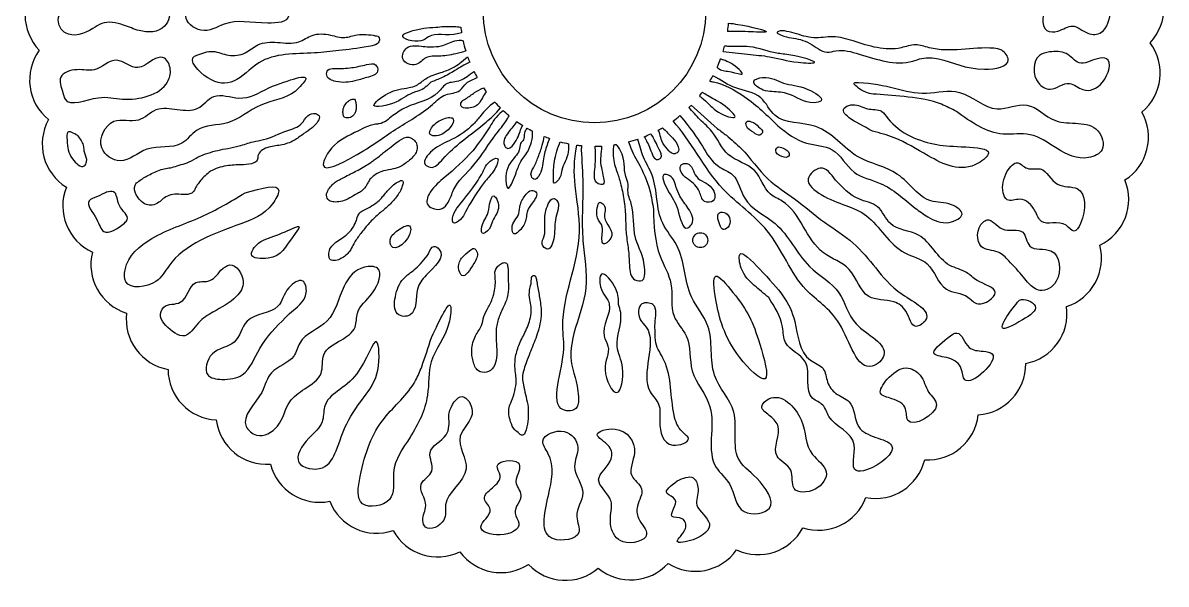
# Model space of a CAD drawing. Header units: millimetres. Extents: x 1148 to 2228, y 1678 to 2178.
# Drawn here: x 1149.2 to 1637.5, y 1688.7 to 1928.4 of the extents above; entities that cross this region are included whole.
import ezdxf

# ---------------------------------------------------------------- set-up
doc = ezdxf.new("R2010")
doc.units = ezdxf.units.MM
doc.layers.get('0').update_dxf_attribs({"color": 1})

# ---------------------------------------------------------------- blocks, each defined once
blk = doc.blocks.new('*U6')
blk.add_arc((-0.88, -18.22), 21.64, 43.1768, 130.401)
blk = doc.blocks.new('*U7')
at = {"color": 0, "linetype": 'ByBlock', "lineweight": -2}
for p, rotation in [((7497.46, 5819.86), 273.6), ((7017.89, 5816.32), 93.59999999999997), ((7020, 5786.28), 100.8), ((7495.79, 5789.8), 266.4), ((7025.86, 5756.74), 108), ((7490.37, 5760.18), 259.1999999999999), ((7035.38, 5728.17), 115.2), ((7481.28, 5731.47), 252), ((7468.66, 5704.13), 244.7999999999999), ((7048.4, 5701.02), 122.3999999999999), ((7064.73, 5675.71), 129.5999999999999), ((7452.71, 5678.58), 237.5999999999999), ((7433.69, 5655.24), 230.4), ((7084.09, 5652.65), 136.8), ((7411.89, 5634.46), 223.2), ((7106.2, 5632.2), 143.9999999999999), ((7130.69, 5614.68), 151.1999999999999), ((7387.66, 5616.58), 216), ((7361.38, 5601.88), 208.7999999999999), ((7157.18, 5600.37), 158.4), ((7185.26, 5589.49), 165.6), ((7333.46, 5590.59), 201.6), ((7214.49, 5582.22), 172.8), ((7304.35, 5582.88), 194.3999999999999), ((7244.39, 5578.67), 180), ((7274.5, 5578.89), 187.1999999999999)]:
    blk.add_blockref('*U6', p, dxfattribs=dict(at, rotation=rotation))

msp = doc.modelspace()

# ---------------------------------------------------------------- linework, layer by layer
for centre, radius in [((1393.35, 1933.2), 47.5), ((1438.53, 1835.59), 3.19)]:
    msp.add_circle(centre, radius)
for start, end in [(186.5908, 189.1164), (351.5433, 355.0934), (192.5367, 196.8851), (342.7375, 345.1405), (199.5829, 202.0039), (335.5736, 339.4691), (206.4694, 209.3665), (328.8537, 331.5788), (214.4345, 216.5558), (222.2305, 225.694), (321.1786, 323.2399), (227.3427, 230.6693), (314.624, 315.9804), (234.885, 237.7702), (305.675, 309.3938), (239.8649, 242.6356), (248.0438, 250.4062), (291.6862, 294.762), (298.2586, 300.4029), (255.2621, 258.886), (262.5139, 264.5128), (270.2382, 272.9227), (278.3564, 279.2279), (284.6246, 288.7131)]:
    msp.add_arc((1393.35, 1933.2), 57.5, start, end)
for points, knots in [([(1194.75, 1935.6), (1191.76, 1935.64), (1185.75, 1935.71), (1176.77, 1939.49), (1166.48, 1937.08), (1163.25, 1928.53), (1168.75, 1921.34), (1177.24, 1924.39), (1184.07, 1929.45), (1191.86, 1927.95), (1199.72, 1924.19), (1210.03, 1924.03), (1213.35, 1934.89), (1203.81, 1937.32), (1198.41, 1936.29), (1194.75, 1935.6)], [0, 0, 0, 0, 8.877701, 17.864678, 28.972261, 36.199681, 40.975451, 52.810849, 57.223231, 66.610578, 73.682985, 84.656507, 92.045392, 97.597032, 109.152241, 109.152241, 109.152241, 109.152241]), ([(1594.65, 1939.44), (1596.2, 1938.79), (1599.98, 1937.21), (1604.95, 1939.89), (1615.18, 1944.1), (1614.6, 1923.25), (1603.26, 1923.22), (1597.75, 1928.83), (1592.18, 1924.4), (1583.3, 1924.36), (1584.97, 1936.02), (1590.81, 1939.25), (1593.57, 1939.39), (1594.65, 1939.44)], [0, 0, 0, 0, 4.815709, 11.714949, 16.418955, 33.437229, 39.239504, 46.498987, 53.068582, 57.807559, 69.163065, 74.137982, 77.363213, 77.363213, 77.363213, 77.363213]), ([(1253.1, 1935.06), (1250.04, 1935.86), (1243.8, 1937.49), (1234.76, 1936.05), (1226.4, 1938.31), (1214.89, 1931.86), (1226.11, 1922.63), (1237.88, 1930.64), (1249.02, 1927.72), (1264.19, 1928.57), (1261.88, 1937.96), (1256.54, 1934.84), (1253.76, 1935.02), (1253.1, 1935.06)], [0, 0, 0, 0, 9.443295, 19.224503, 26.373614, 36.416021, 45.208065, 55.431789, 74.135097, 83.660754, 88.041856, 94.565029, 96.571265, 96.571265, 96.571265, 96.571265]), ([(1299.73, 1922.9), (1297.13, 1923.32), (1292.71, 1924.02), (1286.43, 1921.43), (1280.11, 1923.56), (1272.99, 1924.05), (1266.46, 1918.93), (1258.22, 1920.32), (1249.81, 1920.08), (1244.25, 1914.8), (1237.02, 1913.87), (1230.35, 1917.15), (1225.46, 1915.34), (1219.28, 1912.94), (1228.74, 1902.41), (1240.39, 1901.88), (1251.97, 1915.86), (1269.16, 1914.83), (1285.19, 1916.69), (1293.3, 1917.52), (1302.12, 1919.27), (1301.19, 1922.86), (1300.13, 1922.89), (1299.73, 1922.9)], [0, 0, 0, 0, 7.779185, 13.176053, 19.375206, 27.215528, 33.447874, 42.659339, 51.077692, 57.514098, 64.644452, 71.456597, 78.610029, 79.603725, 90.459771, 101.538386, 114.840757, 139.004073, 149.451012, 162.274214, 167.618893, 169.493684, 170.593865, 170.593865, 170.593865, 170.593865]), ([(1336.57, 1924.09), (1336.17, 1923.97), (1330.13, 1922.37), (1324.65, 1924.87), (1318.58, 1919.16), (1308.21, 1922.45), (1315.98, 1925.24), (1320.19, 1926.15), (1323.86, 1926.4), (1325.62, 1926.52)], [17.318137, 17.318137, 17.318137, 17.318137, 18.288331, 31.312647, 34.903784, 43.020982, 46.98624, 52.602684, 57.757296, 57.757296, 57.757296, 57.757296]), ([(1325.62, 1926.52), (1327.78, 1926.75), (1330.53, 1927.04), (1335.3, 1926.71), (1336.23, 1926.6)], [0, 0, 0, 0, 7.739962, 9.843782, 9.843782, 9.843782, 9.843782]), ([(1450.64, 1928.28), (1451.81, 1928.15), (1457.42, 1927.38), (1472.5, 1923.84), (1456.91, 1924.82), (1453.34, 1924.65), (1450.22, 1924.75)], [3.359348, 3.359348, 3.359348, 3.359348, 7.046302, 19.435324, 27.053663, 36.525337, 36.525337, 36.525337, 36.525337]), ([(1503.79, 1920.68), (1510.65, 1918.45), (1519.59, 1915.54), (1530.33, 1919.78), (1543.29, 1914.81), (1555.81, 1918.59), (1567.89, 1917.1), (1572.73, 1909.95), (1553.99, 1906.95), (1545.05, 1912.78), (1534.04, 1913.83), (1523.33, 1909.43), (1510.55, 1913.98), (1498.54, 1917.33), (1491.07, 1914.91), (1485.69, 1920.4), (1478.1, 1922.04), (1474.36, 1922.42), (1470.83, 1924.23), (1472.64, 1925.09), (1475, 1924.94), (1480.04, 1923.7), (1486.77, 1921.17), (1495.43, 1923.21), (1500.95, 1921.54), (1503.79, 1920.68)], [0, 0, 0, 0, 20.714562, 27.009192, 32.903153, 60.615615, 64.045641, 69.00515, 79.894253, 100.057385, 107.087879, 111.224945, 134.283982, 144.342246, 148.136099, 156.382212, 164.626323, 169.500662, 171.24446, 171.904537, 174.397547, 178.667071, 187.248249, 195.506526, 204.272033, 204.272033, 204.272033, 204.272033]), ([(1338.33, 1916.5), (1337.29, 1915.83), (1332.3, 1914.77), (1327.78, 1913.88), (1321.03, 1914.5), (1317.5, 1909.1), (1309.73, 1912.06), (1313.24, 1919.52), (1319, 1918.3), (1322.35, 1918.18), (1323.41, 1918.14)], [19.734323, 19.734323, 19.734323, 19.734323, 23.533847, 30.792487, 36.406938, 41.53913, 47.712406, 52.609394, 59.61702, 62.851033, 62.851033, 62.851033, 62.851033]), ([(1323.41, 1918.14), (1324.94, 1918.17), (1328.56, 1918.23), (1332.58, 1920.69), (1336.14, 1921.17), (1337.22, 1920.72)], [0, 0, 0, 0, 4.495213, 10.662763, 14.14376, 14.14376, 14.14376, 14.14376]), ([(1201.14, 1910.22), (1200.18, 1909.8), (1196.2, 1908.05), (1188.93, 1915.71), (1180.73, 1906.8), (1172.64, 1909.25), (1163.5, 1906.33), (1166.05, 1899.91), (1167.83, 1891.67), (1181.15, 1898.14), (1194.24, 1894.34), (1209.98, 1897.91), (1212.89, 1908.35), (1209.47, 1915.95), (1204.45, 1912.47), (1201.37, 1910.34)], [0, 0, 0, 0, 3.022925, 12.528627, 22.902094, 30.272913, 37.929598, 44.472382, 47.498889, 61.661933, 72.127405, 92.734694, 97.993373, 103.53573, 112.351537, 112.351537, 112.351537, 112.351537]), ([(1458.74, 1914.96), (1461.98, 1914.68), (1469.53, 1914.04), (1476.91, 1911.52), (1492.31, 1910.8), (1477.77, 1914.96), (1469.61, 1915.23), (1460.82, 1918.92), (1452.68, 1918.15), (1449.56, 1918.39), (1448.93, 1918.46)], [0, 0, 0, 0, 9.436927, 21.934888, 28.879981, 39.479946, 45.602701, 57.474584, 66.244309, 68.436496, 68.436496, 68.436496, 68.436496]), ([(1587.66, 1916), (1590.18, 1916.21), (1595.07, 1916.62), (1600.33, 1909.18), (1606.46, 1913.16), (1615.08, 1913.88), (1611.59, 1901.58), (1602.52, 1898.02), (1595.65, 1904.76), (1588.91, 1898.46), (1580.28, 1903.26), (1580.43, 1914.52), (1586.07, 1915.67), (1587.66, 1916)], [0, 0, 0, 0, 7.182309, 13.928274, 22.044165, 25.885407, 36.052272, 44.973726, 51.322475, 59.978652, 65.608679, 77.332391, 81.930608, 81.930608, 81.930608, 81.930608]), ([(1296.01, 1910.54), (1293.88, 1910.05), (1289.29, 1908.98), (1284.09, 1908.89), (1279.2, 1908.87), (1278.46, 1904.78), (1284.29, 1902.52), (1290.24, 1903.2), (1295.77, 1905.02), (1301.62, 1906.4), (1300.03, 1911.55), (1297.48, 1910.91), (1296.01, 1910.54)], [0, 0, 0, 0, 6.446688, 13.919852, 16.739991, 19.041262, 23.740664, 31.817902, 37.211489, 42.567879, 45.375939, 49.242414, 49.242414, 49.242414, 49.242414]), ([(1323.5, 1903.07), (1321.91, 1901.53), (1319.87, 1899.55), (1314.07, 1898.34), (1310.16, 1894.05), (1294.9, 1890.97), (1306.31, 1899.93), (1312.05, 1900.18), (1317.92, 1901.66), (1321.59, 1905.33), (1327.21, 1906.9), (1333.94, 1909.4), (1336.59, 1911.78), (1339.17, 1913.93)], [0, 0, 0, 0, 6.413386, 8.272445, 17.301494, 26.784297, 34.64192, 44.070668, 47.148806, 52.204196, 59.102937, 64.55261, 72.721468, 72.721468, 72.721468, 72.721468]), ([(1340.04, 1911.66), (1337.74, 1910.55), (1334.19, 1908.24), (1328.65, 1905.04), (1325.09, 1903.68), (1323.5, 1903.07)], [87.16644, 87.16644, 87.16644, 87.16644, 94.549118, 100.843774, 105.985017, 105.985017, 105.985017, 105.985017]), ([(1445.7, 1909.42), (1446, 1909.15), (1447.58, 1907.75), (1451.08, 1907.98), (1459.26, 1904.98), (1452.21, 1911.29), (1449, 1912.23), (1447.57, 1912.86), (1447.2, 1913.04)], [7.962122, 7.962122, 7.962122, 7.962122, 9.160713, 14.426292, 19.217428, 25.899817, 29.470669, 30.721133, 30.721133, 30.721133, 30.721133]), ([(1254.25, 1900.69), (1250.16, 1898.39), (1242.81, 1894.26), (1230.73, 1899.54), (1222.29, 1887.31), (1208.04, 1895.43), (1198.67, 1884.74), (1186.58, 1889.59), (1179.35, 1874.75), (1192.28, 1866.62), (1202.24, 1877.44), (1216.23, 1873.66), (1224.02, 1885.13), (1238.31, 1884), (1249.83, 1894.78), (1262.69, 1896.04), (1267.65, 1901.23), (1273.62, 1907.85), (1263, 1903.93), (1254.25, 1900.69)], [0, 0, 0, 0, 13.508418, 24.271637, 32.769197, 50.486466, 59.144803, 69.775558, 82.275834, 91.801173, 104.316653, 119.461103, 127.749482, 141.375862, 157.404105, 173.229353, 176.218789, 179.606776, 195.453644, 195.453644, 195.453644, 195.453644]), ([(1307.23, 1888.77), (1305.42, 1887.23), (1303.19, 1885.34), (1297.14, 1884.9), (1289.62, 1880.59), (1281.05, 1876.96), (1274.81, 1863.16), (1296.42, 1873.9), (1306.56, 1882.47), (1321.54, 1890.42), (1329.09, 1898.47), (1335.83, 1898.26), (1338.45, 1903.51), (1341.7, 1904.17), (1343.24, 1905)], [0, 0, 0, 0, 6.799468, 8.338927, 17.994956, 31.728036, 38.035811, 51.449679, 73.019066, 91.914327, 98.900303, 105.128226, 109.399697, 114.582463, 114.582463, 114.582463, 114.582463]), ([(1341.88, 1907.57), (1340.05, 1906.08), (1335.52, 1902.59), (1330.18, 1903.56), (1324.8, 1895.26), (1315.08, 1894.21), (1309.06, 1890.04), (1307.23, 1888.77)], [127.910504, 127.910504, 127.910504, 127.910504, 132.979276, 138.757411, 143.977555, 159.215561, 165.861798, 165.861798, 165.861798, 165.861798]), ([(1471.71, 1884.39), (1475.51, 1881.35), (1482.3, 1875.92), (1496.69, 1876.07), (1502.67, 1863.02), (1518.04, 1860.36), (1527.08, 1851.49), (1536.43, 1844.92), (1543.14, 1841.58), (1552.89, 1846.44), (1544.55, 1852.28), (1533.67, 1850.79), (1523.96, 1866.48), (1503.43, 1869.17), (1491.16, 1887.3), (1470.74, 1884.57), (1465.13, 1898.3), (1452.54, 1900.04), (1447.77, 1903.76), (1443.92, 1905.83)], [0, 0, 0, 0, 14.301446, 25.524555, 38.915038, 51.090041, 69.379057, 75.951859, 85.349102, 91.862237, 97.807489, 106.779275, 125.014147, 143.486596, 165.672059, 183.788582, 193.318789, 204.856963, 216.73325, 216.73325, 216.73325, 216.73325]), ([(1469.1, 1899.05), (1471.54, 1898.89), (1477.91, 1898.47), (1483.42, 1893.33), (1492.81, 1895.3), (1482.16, 1902.07), (1474.55, 1901.4), (1467.68, 1906.18), (1459.25, 1903.54), (1465.06, 1899.25), (1467.93, 1899.11), (1469.1, 1899.05)], [0, 0, 0, 0, 7.146375, 18.696512, 21.815133, 29.25187, 39.983401, 49.244325, 53.310418, 58.740206, 62.527441, 62.527441, 62.527441, 62.527441]), ([(1347.16, 1898.95), (1347.14, 1898.94), (1345.8, 1897.51), (1344.64, 1893.26), (1340.02, 1891.62), (1336.12, 1892.18), (1336.26, 1894.97), (1339.11, 1896.26), (1341.93, 1898.68), (1344.64, 1900.04), (1345.95, 1900.7)], [23.904378, 23.904378, 23.904378, 23.904378, 23.976442, 30.027838, 35.425193, 37.88488, 39.678673, 41.97217, 46.620254, 50.993928, 50.993928, 50.993928, 50.993928]), ([(1442.56, 1903.46), (1443.1, 1903.37), (1448.13, 1902.54), (1459.22, 1896.53), (1467.19, 1888.78), (1471.71, 1884.39)], [241.743095, 241.743095, 241.743095, 241.743095, 243.486071, 258.060441, 277.118834, 277.118834, 277.118834, 277.118834]), ([(1547.89, 1890.48), (1554.23, 1885.98), (1563.86, 1879.15), (1580.31, 1882.23), (1590.93, 1874.09), (1601.59, 1868.94), (1612.19, 1873.78), (1607.56, 1888.2), (1590.33, 1882.52), (1579.05, 1896.57), (1563.11, 1888.16), (1550.96, 1901.43), (1529.2, 1895.91), (1517.64, 1902.88), (1502.84, 1902.99), (1508.78, 1898.15), (1515.47, 1897.84), (1527.8, 1896.78), (1539.39, 1895.08), (1545.79, 1891.62), (1547.89, 1890.48)], [0, 0, 0, 0, 22.162467, 33.654505, 46.638869, 60.622416, 67.381921, 75.499754, 94.164753, 108.045116, 120.871692, 138.319828, 152.458154, 181.893459, 183.574586, 187.894691, 194.568964, 208.144566, 222.673038, 229.800477, 229.800477, 229.800477, 229.800477]), ([(1289.49, 1895.65), (1289.08, 1895.45), (1288.02, 1894.93), (1286.57, 1893.4), (1285.88, 1891.21), (1285.9, 1889.38), (1286.42, 1887.76), (1287.88, 1887.88), (1289.06, 1887.84), (1290.24, 1888.54), (1290.97, 1889.72), (1291.62, 1891.23), (1291.54, 1893.04), (1291.42, 1894.51), (1290.89, 1896.09), (1290, 1895.81), (1289.49, 1895.65)], [0, 0, 0, 0, 1.356477, 3.526876, 6.120992, 7.935511, 9.216453, 10.465543, 11.732188, 12.837257, 14.357139, 15.828786, 17.716695, 19.590212, 20.580179, 21.924225, 21.924225, 21.924225, 21.924225]), ([(1438.15, 1897.16), (1438.48, 1896.92), (1439.91, 1895.86), (1442.65, 1893.39), (1445.86, 1889.68), (1456.91, 1886.02), (1447.59, 1894.58), (1442.53, 1896.55), (1440.16, 1898.26), (1439.41, 1898.79)], [2.988555, 2.988555, 2.988555, 2.988555, 4.207852, 8.294608, 13.724267, 21.033989, 28.59449, 36.140229, 39.163504, 39.163504, 39.163504, 39.163504]), ([(1236.81, 1874.74), (1235.37, 1874.51), (1232.5, 1874.05), (1228.28, 1872.76), (1224.09, 1871.34), (1220.6, 1868.89), (1216.88, 1867.91), (1212.95, 1866.53), (1208.04, 1865.97), (1203.13, 1863.52), (1199.44, 1861.41), (1196.29, 1858.83), (1197.34, 1855.18), (1199.23, 1852.44), (1201.65, 1850.71), (1204.68, 1850.24), (1207.22, 1851.52), (1209.2, 1853.47), (1211.7, 1854.93), (1215.13, 1855.48), (1218.53, 1854.78), (1221.91, 1855.53), (1223.21, 1858.63), (1225.64, 1861.93), (1230.15, 1866.11), (1236.77, 1867.65), (1242.82, 1867.78), (1247.03, 1867.98), (1249.64, 1869.58), (1249.26, 1872.91), (1253.78, 1875.74), (1259.31, 1875.89), (1264.9, 1877.78), (1268.97, 1880.97), (1272.72, 1883.42), (1275.1, 1885.72), (1276.32, 1888.73), (1273.63, 1890.19), (1270.33, 1888.86), (1268.21, 1884.11), (1260.53, 1882.15), (1254.09, 1878.68), (1246.96, 1877.59), (1242.03, 1875.86), (1238.42, 1875.08), (1236.81, 1874.74)], [0, 0, 0, 0, 4.389783, 8.696512, 13.229314, 17.59753, 21.300849, 24.690275, 30.064957, 35.984783, 40.832997, 43.175721, 47.318395, 50.215853, 53.413894, 55.865093, 59.057546, 61.467129, 64.223497, 67.608214, 71.541024, 74.882903, 76.6178, 81.237396, 87.257618, 94.533205, 100.953328, 105.47004, 107.238348, 109.170484, 114.372, 120.285325, 126.306859, 131.470179, 135.812732, 139.558453, 141.855573, 143.72137, 147.09748, 151.364715, 158.366122, 169.058816, 173.617965, 179.776154, 184.700495, 184.700495, 184.700495, 184.700495]), ([(1344.74, 1888.8), (1343.75, 1887.54), (1340.42, 1883.3), (1332.76, 1878.29), (1325.19, 1875.68), (1319.13, 1868.64), (1324.67, 1865.59), (1329.96, 1872.07), (1336.93, 1878.17), (1346.58, 1885.42), (1351.08, 1889.49), (1353.18, 1892.05)], [0, 0, 0, 0, 4.830801, 16.203158, 25.696969, 32.313022, 34.726985, 41.129286, 52.565216, 65.442299, 74.609238, 74.609238, 74.609238, 74.609238]), ([(1354.39, 1890.91), (1354.2, 1890.78), (1351.16, 1888.4), (1349.87, 1886.13), (1348.66, 1883.99)], [107.482376, 107.482376, 107.482376, 107.482376, 108.004275, 116.324521, 116.324521, 116.324521, 116.324521]), ([(1449.68, 1880.37), (1451.85, 1878.56), (1458.5, 1873.02), (1465.92, 1861.54), (1479.64, 1853.12), (1491.02, 1843.09), (1504.06, 1835.24), (1514.16, 1823), (1521.91, 1812.86), (1539.69, 1804.39), (1529.01, 1796.5), (1527.26, 1805.87), (1520.3, 1810.66), (1507.76, 1809.23), (1504.1, 1824.91), (1484.71, 1830.42), (1481.03, 1849.67), (1466, 1855.58), (1463.28, 1867.48), (1449.23, 1870.22), (1444.9, 1881.58), (1439.02, 1886.2), (1435.12, 1890.61), (1433.74, 1892.28)], [0, 0, 0, 0, 8.459951, 25.885985, 40.022235, 56.139915, 71.314073, 85.655733, 101.597946, 116.474565, 121.328601, 128.972808, 135.625607, 146.632124, 160.785213, 173.99901, 202.179697, 207.957743, 220.180965, 233.263435, 245.349187, 252.628405, 258.206739, 258.206739, 258.206739, 258.206739]), ([(1434.7, 1893.24), (1437.88, 1890.37), (1444.45, 1884.19), (1448.46, 1881.26), (1449.68, 1880.37)], [272.453232, 272.453232, 272.453232, 272.453232, 283.660664, 288.567542, 288.567542, 288.567542, 288.567542]), ([(1512.11, 1882.19), (1515.23, 1881.33), (1523.68, 1879.02), (1536.84, 1870.73), (1551.77, 1863.15), (1565.13, 1874.61), (1549.32, 1875.63), (1536.88, 1875.91), (1522.27, 1881.56), (1515.88, 1891.83), (1509.49, 1890.85), (1504.99, 1894.27), (1495.37, 1890.8), (1504.57, 1886.06), (1512.11, 1882.19)], [0, 0, 0, 0, 9.603351, 26.077785, 47.717706, 53.856721, 63.964568, 76.392424, 100.002651, 104.065077, 110.236226, 116.630028, 120.048926, 135.508476, 135.508476, 135.508476, 135.508476]), ([(1348.66, 1883.99), (1346.35, 1880.5), (1341.01, 1872.43), (1331.21, 1863.9), (1323.78, 1857.8), (1320.29, 1850.39), (1328.79, 1847.09), (1331.7, 1853.08), (1334.23, 1860.47), (1342.98, 1867.62), (1349.79, 1879.57), (1354.48, 1884.65), (1356.71, 1888.39), (1356.9, 1888.73)], [0, 0, 0, 0, 12.546644, 29.010422, 37.898129, 42.955696, 48.903842, 56.246436, 59.067129, 72.802824, 88.708345, 97.528777, 98.389572, 98.389572, 98.389572, 98.389572]), ([(1330.34, 1887.9), (1328.55, 1887.3), (1325.38, 1886.25), (1321.13, 1879.85), (1330.06, 1879.8), (1335.1, 1888.18), (1331.2, 1887.95), (1330.34, 1887.9)], [0, 0, 0, 0, 5.936799, 10.527799, 16.072345, 23.947211, 26.197381, 26.197381, 26.197381, 26.197381]), ([(1360.27, 1886.17), (1359.05, 1884.78), (1356.58, 1881.96), (1353.81, 1877.49), (1356.71, 1873.32), (1361.25, 1879.47), (1361.64, 1882.96), (1362.68, 1884.56)], [0.458077, 0.458077, 0.458077, 0.458077, 6.24224, 12.072332, 13.450557, 19.538116, 25.61675, 25.61675, 25.61675, 25.61675]), ([(1439.46, 1875.69), (1441.36, 1872.44), (1444.49, 1867.09), (1454.58, 1863.75), (1456.47, 1850.18), (1474.29, 1843.19), (1481.68, 1824.43), (1499.58, 1814.9), (1502.18, 1797.89), (1520.1, 1790.9), (1515.24, 1783.34), (1505.74, 1777.96), (1500.19, 1803.25), (1479.67, 1814.37), (1470.22, 1840.8), (1443.94, 1857.69), (1434.41, 1878.26), (1426.88, 1886.49)], [0, 0, 0, 0, 10.913749, 18.018306, 29.266211, 46.107082, 69.595262, 86.530988, 101.666274, 119.589545, 122.733779, 126.474457, 149.384361, 169.800511, 199.89866, 225.78453, 261.879716, 261.879716, 261.879716, 261.879716]), ([(1463.43, 1884.03), (1462.57, 1884.87), (1461.24, 1886.16), (1457.89, 1886.72), (1458.1, 1883.06), (1460.95, 1882.07), (1463.63, 1879.73), (1465.91, 1882.11), (1464.4, 1883.28), (1463.43, 1884.03)], [0, 0, 0, 0, 3.79104, 5.801213, 7.662204, 11.905265, 14.716219, 16.386219, 19.300233, 19.300233, 19.300233, 19.300233]), ([(1172.7, 1880.22), (1173.69, 1878.91), (1175.4, 1876.68), (1175.29, 1872.57), (1177.07, 1869.74), (1174.81, 1865.51), (1168.61, 1871.53), (1168.24, 1875.9), (1167.71, 1883.16), (1170.88, 1881.29), (1172.7, 1880.22)], [0, 0, 0, 0, 4.75771, 8.12885, 11.935773, 13.964452, 19.916857, 28.104384, 31.522921, 36.070241, 36.070241, 36.070241, 36.070241]), ([(1364.48, 1883.47), (1363.99, 1882.85), (1362.85, 1880.81), (1363.68, 1878.58), (1361.21, 1876.77), (1361.64, 1873.73), (1357.98, 1869.62), (1354.83, 1865.48), (1356.11, 1854.71), (1359.82, 1863.93), (1361.29, 1868.7), (1363.68, 1871.84), (1364.9, 1873.44)], [14.205482, 14.205482, 14.205482, 14.205482, 15.979519, 18.985755, 20.923632, 23.885711, 27.14401, 36.492418, 41.548346, 48.087601, 53.653043, 59.447094, 59.447094, 59.447094, 59.447094]), ([(1364.9, 1873.44), (1365.52, 1874.84), (1366.79, 1877.69), (1366.97, 1880.41), (1366.92, 1882.14)], [0, 0, 0, 0, 4.45516, 9.092325, 9.092325, 9.092325, 9.092325]), ([(1374.07, 1879.03), (1373.73, 1878.07), (1372.75, 1875.24), (1371.12, 1869.74), (1371.06, 1864.7), (1367.91, 1860.89), (1365.45, 1863.46), (1367.66, 1866.97), (1369.34, 1871.17), (1371.01, 1875.63), (1371.64, 1878.65), (1371.85, 1879.87)], [0.668512, 0.668512, 0.668512, 0.668512, 3.732463, 9.675387, 17.56423, 19.548062, 21.52626, 25.321697, 30.275825, 35.726799, 39.432358, 39.432358, 39.432358, 39.432358]), ([(1414.62, 1879.74), (1415.46, 1878.21), (1417.12, 1875.21), (1418.95, 1869.07), (1422.73, 1871.1), (1420.17, 1875.78), (1418.95, 1878.76), (1417.54, 1880.83), (1417.43, 1880.99)], [0, 0, 0, 0, 5.826196, 11.3831, 12.777567, 16.417339, 23.433471, 23.996583, 23.996583, 23.996583, 23.996583]), ([(1422.45, 1883.61), (1423.83, 1882.13), (1426.42, 1879.69), (1429.13, 1876.47), (1429.57, 1873.05), (1426.55, 1871.99), (1424.27, 1874.78), (1421.92, 1877.43), (1421.49, 1880.53), (1420.83, 1882.05), (1420.57, 1882.55)], [14.151528, 14.151528, 14.151528, 14.151528, 20.213304, 24.772658, 26.892153, 28.998443, 32.194783, 36.515975, 39.670207, 41.338639, 41.338639, 41.338639, 41.338639]), ([(1299.3, 1869.85), (1298.8, 1869.45), (1297.55, 1868.47), (1295.14, 1867.18), (1292.54, 1865.59), (1289.75, 1864.18), (1287.25, 1862.93), (1285, 1861.69), (1283.01, 1860.69), (1281.23, 1859.24), (1279.97, 1857.63), (1278.85, 1855.78), (1278.82, 1853.62), (1280.51, 1851.99), (1282.95, 1851.81), (1285.87, 1852.1), (1289, 1853.68), (1291.61, 1855.3), (1294.07, 1856.5), (1295.45, 1858.19), (1296.55, 1859.93), (1297.42, 1861.79), (1299.43, 1863.36), (1302.32, 1865.18), (1306.2, 1865.68), (1310.36, 1866.7), (1313.37, 1868.92), (1315.81, 1870.99), (1317.23, 1872.94), (1317.76, 1875.13), (1317.31, 1877.37), (1315.8, 1878.86), (1313.26, 1880.14), (1309.83, 1878.16), (1306.7, 1875.55), (1303.53, 1873.23), (1301.19, 1871.26), (1299.84, 1870.25), (1299.3, 1869.85)], [0, 0, 0, 0, 1.911884, 4.758095, 8.185241, 11.051602, 14.136172, 16.565558, 18.756933, 20.823163, 23.378787, 24.849549, 27.297247, 29.135742, 31.311222, 34.372166, 37.916641, 41.646039, 43.644676, 46.026278, 48.053055, 49.849717, 52.080221, 55.564094, 59.961197, 63.658935, 68.294278, 70.958859, 73.270556, 75.385486, 77.555499, 79.792694, 81.539353, 85.691437, 90.111817, 94.257018, 97.325122, 99.321559, 99.321559, 99.321559, 99.321559]), ([(1387.64, 1874.2), (1387.97, 1869.32), (1388.83, 1856.36), (1387.23, 1836.77), (1391.74, 1814.96), (1384.93, 1799.28), (1382.21, 1783.78), (1386.5, 1774.62), (1386.94, 1762.83), (1372.68, 1762.05), (1381.84, 1784.37), (1377.65, 1807.83), (1389.89, 1831.91), (1384.53, 1858.95), (1384.48, 1869.39), (1385.86, 1876.19)], [0, 0, 0, 0, 14.659459, 38.914802, 59.006194, 79.15641, 89.374658, 104.133043, 112.377227, 115.590787, 140.3834, 151.782514, 192.909315, 212.493916, 230.299402, 230.299402, 230.299402, 230.299402]), ([(1382.26, 1876.78), (1382.35, 1875.65), (1382.25, 1870.83), (1379.29, 1867.11), (1379.19, 1862.45), (1375.59, 1858.62), (1375.79, 1861.51), (1375.89, 1862.85)], [22.815491, 22.815491, 22.815491, 22.815491, 25.659629, 33.86056, 37.251233, 40.583017, 43.466325, 43.466325, 43.466325, 43.466325]), ([(1375.89, 1862.85), (1375.83, 1864.77), (1375.73, 1868.63), (1377.68, 1875.26), (1378.72, 1877.59)], [0, 0, 0, 0, 6.448408, 12.969792, 12.969792, 12.969792, 12.969792]), ([(1396.28, 1875.78), (1396.31, 1875.36), (1396.35, 1873.59), (1395.41, 1868.89), (1396.81, 1864.82), (1397.77, 1858.97), (1392.78, 1859.84), (1393.7, 1867), (1393.98, 1872.19), (1393.64, 1875.21), (1393.59, 1875.7)], [2.872484, 2.872484, 2.872484, 2.872484, 4.113616, 8.184083, 16.614782, 19.261642, 21.400539, 27.608141, 36.10182, 37.71855, 37.71855, 37.71855, 37.71855]), ([(1401.7, 1876.31), (1401.17, 1875.42), (1401.18, 1869.09), (1402.46, 1866.04), (1403.2, 1864.27)], [111.142155, 111.142155, 111.142155, 111.142155, 115.94898, 122.616471, 122.616471, 122.616471, 122.616471]), ([(1403.2, 1864.27), (1403.68, 1862.58), (1404.85, 1858.55), (1406.87, 1849.35), (1406.4, 1839.54), (1408.07, 1830.43), (1408.17, 1824.61), (1408.73, 1818.49), (1414.87, 1817.74), (1415.03, 1824.69), (1413.48, 1830.15), (1409.25, 1839.24), (1410.71, 1848.44), (1407.25, 1855.68), (1408.01, 1859.69), (1405.38, 1865.23), (1406.78, 1870.53), (1403.17, 1876.02), (1402.57, 1876.45)], [0, 0, 0, 0, 5.283376, 12.594104, 28.114415, 34.600269, 39.906406, 46.504402, 49.588663, 54.173403, 62.350091, 68.547755, 83.236718, 88.923343, 91.55289, 95.097344, 106.327982, 109.313084, 109.313084, 109.313084, 109.313084]), ([(1407.87, 1877.56), (1409.18, 1873.51), (1412.29, 1868.7), (1417.12, 1858.2), (1418.11, 1851.37), (1418.5, 1848.63)], [337.160842, 337.160842, 337.160842, 337.160842, 348.003742, 360.518169, 368.885106, 368.885106, 368.885106, 368.885106]), ([(1418.5, 1848.63), (1418.74, 1841.81), (1419.13, 1830.69), (1427.84, 1817.05), (1424.86, 1803.7), (1435.14, 1793.84), (1432.78, 1778.31), (1447.8, 1763.13), (1439.47, 1741.74), (1453.21, 1731.34), (1453.42, 1717.08), (1473.57, 1719.8), (1463.17, 1734.74), (1450.86, 1742.99), (1456.55, 1762.9), (1440.89, 1777.82), (1445.25, 1797.76), (1431.27, 1813.03), (1432.31, 1830.79), (1418.99, 1844.87), (1420.79, 1859.85), (1413.76, 1871.01), (1412.7, 1876.12), (1411.8, 1878.74)], [0, 0, 0, 0, 20.093999, 32.744258, 46.644439, 56.475541, 71.669838, 88.75608, 114.827123, 123.807928, 137.210351, 148.137664, 161.980856, 173.588062, 193.337212, 211.152466, 232.359257, 246.58611, 269.435477, 280.705085, 301.676544, 310.240399, 318.745474, 318.745474, 318.745474, 318.745474]), ([(1473.86, 1874.85), (1473.04, 1875.24), (1471.63, 1875.93), (1469.46, 1872.16), (1476.4, 1869.58), (1476.68, 1873.57), (1475.1, 1874.28), (1473.86, 1874.85)], [0, 0, 0, 0, 2.313221, 3.996564, 10.079501, 11.044696, 14.562746, 14.562746, 14.562746, 14.562746]), ([(1345.7, 1864.68), (1344.32, 1862.39), (1341.05, 1856.96), (1335.56, 1850.93), (1332.67, 1846.21), (1332.69, 1841.88), (1336.86, 1844.59), (1339.34, 1850.02), (1343.43, 1856.62), (1348.12, 1862.65), (1350.94, 1865.57), (1353.29, 1871.81), (1347.44, 1868.9), (1346.38, 1866.32), (1345.7, 1864.68)], [0, 0, 0, 0, 8.032973, 19.070159, 23.69406, 25.625783, 29.021422, 32.936073, 45.752275, 51.281046, 55.127217, 59.813638, 63.012097, 68.637033, 68.637033, 68.637033, 68.637033]), ([(1433.55, 1861.46), (1435.39, 1859.99), (1438.47, 1857.52), (1439.21, 1851.42), (1445.77, 1851.77), (1443.75, 1860.19), (1435.93, 1860.68), (1434.95, 1869.06), (1428.75, 1867.83), (1430.9, 1863.07), (1432.91, 1861.85), (1433.55, 1861.46)], [0, 0, 0, 0, 6.944479, 11.635514, 15.326366, 20.780721, 29.030995, 35.917223, 38.443689, 43.45686, 45.801139, 45.801139, 45.801139, 45.801139]), ([(1496.29, 1861.27), (1499.25, 1858.07), (1504.23, 1852.67), (1515.38, 1851.21), (1519.2, 1839.87), (1535.36, 1839.71), (1540.76, 1824.88), (1552.14, 1822.67), (1556.87, 1817.32), (1569.07, 1814.44), (1557.41, 1806.02), (1552.09, 1813.26), (1540.95, 1812.88), (1537.68, 1826.92), (1520.91, 1830.01), (1511.45, 1849.19), (1494.73, 1851.08), (1481.76, 1860.97), (1490.73, 1868.83), (1494.33, 1863.94), (1496.29, 1861.27)], [0, 0, 0, 0, 12.750786, 21.488976, 30.511554, 43.478615, 62.134563, 69.813163, 75.458955, 84.779686, 93.554201, 98.778326, 108.558554, 122.139789, 132.811234, 155.505945, 176.854919, 185.567095, 192.423086, 200.682895, 200.682895, 200.682895, 200.682895]), ([(1569.39, 1864.8), (1568.25, 1861.89), (1566.68, 1857.91), (1569.6, 1851.41), (1576.33, 1854.56), (1581.48, 1849.35), (1584.2, 1840.63), (1593.33, 1845.09), (1598.22, 1837.9), (1603.6, 1846.57), (1603.4, 1859.75), (1589.54, 1857.38), (1585.78, 1867.81), (1578.13, 1864.91), (1573.66, 1870.54), (1570.93, 1866.88), (1569.39, 1864.8)], [0, 0, 0, 0, 9.145614, 12.519688, 17.928182, 26.05751, 31.356551, 42.055279, 46.260112, 50.501239, 65.461863, 74.055709, 83.917867, 89.547133, 94.221222, 100.301149, 100.301149, 100.301149, 100.301149]), ([(1302.31, 1853.46), (1301.66, 1852.87), (1300.13, 1851.5), (1297.7, 1849.85), (1295.2, 1848.62), (1292.68, 1847.37), (1291.94, 1844.83), (1291.03, 1842.26), (1289.25, 1839.37), (1286.42, 1836.92), (1283.48, 1835.21), (1281.45, 1833.49), (1279.88, 1831.38), (1279.92, 1829.25), (1280.07, 1827.1), (1282.44, 1826.78), (1284.54, 1827.33), (1286.66, 1828.63), (1288.32, 1830.22), (1289.68, 1832.31), (1291.03, 1835.2), (1293.61, 1838.52), (1296.65, 1842.48), (1300.33, 1846.14), (1304.42, 1849.36), (1307.97, 1852.93), (1310.5, 1856.31), (1311.25, 1858.9), (1311.87, 1860.28), (1311.27, 1861.02), (1310.52, 1861.14), (1310, 1860.55), (1308.52, 1860.33), (1306.44, 1858.2), (1304.2, 1855.87), (1302.75, 1854.03), (1302.31, 1853.46)], [0, 0, 0, 0, 2.622986, 6.155741, 8.724075, 11.110212, 14.179545, 16.117393, 19.375408, 24.193672, 27.182503, 29.54417, 32.220835, 34.608267, 35.995042, 37.964983, 40.424789, 42.760209, 45.246125, 47.28457, 50.191901, 54.793673, 59.81871, 65.194648, 70.29728, 75.390289, 80.423158, 82.4142, 83.849714, 84.292645, 85.094828, 85.746573, 86.492777, 89.399399, 94.211104, 96.389809, 96.389809, 96.389809, 96.389809]), ([(1428.13, 1858.47), (1428.64, 1857.05), (1429.88, 1853.63), (1433.59, 1849.42), (1436.48, 1843.72), (1431.16, 1838.51), (1428.94, 1850.99), (1425.65, 1854.43), (1421.11, 1864.09), (1426.69, 1863.25), (1427.5, 1860.57), (1428.13, 1858.47)], [0, 0, 0, 0, 4.460863, 10.733592, 17.604468, 19.95883, 28.873253, 38.338446, 44.988938, 46.617858, 52.503133, 52.503133, 52.503133, 52.503133]), ([(1184.97, 1856.08), (1183.75, 1855.47), (1181.37, 1854.3), (1174.8, 1852.1), (1181.1, 1845.46), (1183.32, 1836.62), (1190.68, 1840.98), (1195.33, 1845.63), (1189.07, 1849.52), (1189.61, 1856.95), (1186.05, 1856.29), (1184.86, 1856.08)], [0, 0, 0, 0, 4.292826, 8.334758, 16.887299, 22.835639, 32.34365, 34.242913, 41.131893, 47.428311, 50.553914, 50.553914, 50.553914, 50.553914]), ([(1244.09, 1855.77), (1237.95, 1852.1), (1225.17, 1844.45), (1205.49, 1838.64), (1192.68, 1827.91), (1192.25, 1814.13), (1206.76, 1815.92), (1215.14, 1832.9), (1236.72, 1840.41), (1253.94, 1846.95), (1261.53, 1860.77), (1251.27, 1857.83), (1244.09, 1855.77)], [0, 0, 0, 0, 21.339691, 44.412991, 61.9689, 67.107034, 79.984475, 88.52238, 124.182204, 140.167355, 146.395305, 160.841478, 160.841478, 160.841478, 160.841478]), ([(1364.15, 1855.26), (1363.11, 1853.81), (1361.32, 1851.31), (1361.48, 1845.65), (1357.39, 1842.83), (1358.75, 1836.93), (1362.77, 1841.01), (1364.22, 1843.96), (1364.4, 1848.36), (1366.72, 1851.18), (1369.93, 1855.97), (1365.98, 1857.29), (1364.83, 1856.01), (1364.15, 1855.26)], [0, 0, 0, 0, 5.191813, 9.023304, 15.841013, 18.46691, 21.961802, 27.286429, 29.941358, 34.319041, 39.389235, 41.349484, 44.149581, 44.149581, 44.149581, 44.149581]), ([(1348.56, 1850.94), (1348.34, 1849.41), (1347.82, 1845.66), (1344.92, 1842.61), (1345.12, 1837.37), (1349.15, 1840.49), (1349.42, 1843.79), (1352.34, 1847.52), (1352.85, 1851.67), (1349.77, 1855.69), (1349.05, 1852.87), (1348.56, 1850.94)], [0, 0, 0, 0, 4.488272, 11.049076, 12.971589, 16.433985, 20.069239, 23.77214, 29.924484, 31.77223, 35.776505, 35.776505, 35.776505, 35.776505]), ([(1373.56, 1851.07), (1373.09, 1849.85), (1371.94, 1846.81), (1372.11, 1842.11), (1372.38, 1837.57), (1370.01, 1834.1), (1374.48, 1829.93), (1376.83, 1838.95), (1375.87, 1844.43), (1379.2, 1851.45), (1375.24, 1854.09), (1374.25, 1852.32), (1373.56, 1851.07)], [0, 0, 0, 0, 3.886273, 9.667236, 13.880131, 17.443124, 20.509332, 26.607233, 34.810219, 42.198152, 43.59942, 46.938214, 46.938214, 46.938214, 46.938214]), ([(1394.51, 1849.44), (1394.33, 1847.98), (1393.95, 1844.98), (1397.95, 1840.95), (1396, 1837.08), (1397.14, 1833.03), (1403.92, 1838.65), (1395.6, 1843.74), (1398.85, 1849.82), (1395.21, 1852.55), (1394.76, 1850.56), (1394.51, 1849.44)], [0, 0, 0, 0, 4.232892, 8.689398, 14.701428, 15.754778, 19.720935, 29.182573, 34.394119, 36.393924, 38.995726, 38.995726, 38.995726, 38.995726]), ([(1446.08, 1844.67), (1446.74, 1842.32), (1447.74, 1838.77), (1452.36, 1842.57), (1450.4, 1848.16), (1445.76, 1847.33), (1445.98, 1845.54), (1446.08, 1844.67)], [0, 0, 0, 0, 5.285733, 7.97233, 13.996985, 16.437548, 18.718563, 18.718563, 18.718563, 18.718563]), ([(1265.79, 1841.18), (1262.72, 1839.82), (1256.68, 1837.14), (1249.23, 1835.05), (1245.29, 1827.67), (1259.69, 1827.32), (1260.97, 1832.87), (1268.25, 1842), (1266.33, 1841.36), (1265.79, 1841.18)], [0, 0, 0, 0, 10.092279, 19.806943, 22.999754, 30.289268, 45.864488, 49.357518, 50.72804, 50.72804, 50.72804, 50.72804]), ([(1311.94, 1841.4), (1308.88, 1839.58), (1305.25, 1837.42), (1307.17, 1829.69), (1315.46, 1836.13), (1314.72, 1842.37), (1312.9, 1841.74), (1311.94, 1841.4)], [0, 0, 0, 0, 8.931399, 10.590142, 21.103443, 23.322828, 25.763397, 25.763397, 25.763397, 25.763397]), ([(1570.23, 1826.77), (1572.44, 1824.47), (1575.45, 1821.33), (1579.13, 1816.48), (1584.16, 1812.57), (1593.68, 1818.25), (1591.55, 1834.03), (1578.17, 1830.19), (1577.33, 1841.91), (1567.04, 1837.78), (1562.78, 1845.46), (1556.48, 1841.89), (1556.03, 1830.92), (1565.8, 1831.65), (1568.87, 1828.27), (1570.23, 1826.77)], [0, 0, 0, 0, 9.502958, 12.981225, 18.531263, 26.576773, 39.703491, 48.94467, 55.530603, 64.484832, 71.937967, 73.900287, 84.439847, 91.836537, 97.732458, 97.732458, 97.732458, 97.732458]), ([(1322.47, 1829.75), (1320.73, 1827.46), (1317.66, 1823.42), (1310.64, 1819.17), (1308.08, 1812.22), (1307.42, 1804.55), (1311.87, 1802.74), (1317.89, 1804.33), (1316.3, 1814.24), (1321.91, 1821.62), (1330.98, 1829.4), (1324.05, 1833.91), (1323.06, 1831.31), (1322.47, 1829.75)], [0, 0, 0, 0, 8.6072, 15.148741, 23.593292, 30.889415, 33.866034, 36.517687, 48.014117, 54.95573, 67.341348, 69.95511, 73.871137, 73.871137, 73.871137, 73.871137]), ([(1340.01, 1831.01), (1338.92, 1830.21), (1336.53, 1828.44), (1334.61, 1824.54), (1337.19, 1817.88), (1341.64, 1825.47), (1344.12, 1829.22), (1341.88, 1832.82), (1340.62, 1831.6), (1340.01, 1831.01)], [0, 0, 0, 0, 4.007281, 8.835875, 12.508419, 19.684675, 24.648815, 26.854761, 28.947406, 28.947406, 28.947406, 28.947406]), ([(1467.77, 1811.07), (1470.33, 1807.14), (1474.14, 1801.27), (1473.87, 1789.43), (1488.11, 1784.74), (1481.92, 1768.81), (1491.66, 1765.72), (1493.8, 1756.18), (1508.14, 1752.91), (1501.76, 1736.03), (1513.49, 1737.86), (1525.41, 1747.73), (1512.75, 1751.47), (1504.05, 1755.2), (1504.69, 1766.87), (1496.19, 1769.52), (1492.31, 1774.72), (1491.99, 1781.67), (1480.8, 1785.11), (1479.54, 1806.36), (1470.95, 1815.9), (1454.06, 1833.51), (1455.92, 1821.51), (1461.17, 1816.55), (1465.66, 1812.82), (1467.77, 1811.07)], [0, 0, 0, 0, 13.846218, 20.657508, 32.598082, 48.325214, 53.4701, 58.97806, 75.17538, 86.262982, 90.774478, 105.718243, 113.328941, 121.850055, 133.320612, 139.951263, 145.976366, 152.018575, 158.530746, 176.316785, 203.34951, 213.835753, 219.727615, 228.925267, 237.03465, 237.03465, 237.03465, 237.03465]), ([(1233.82, 1822.79), (1232.21, 1820.73), (1229.45, 1817.19), (1220.39, 1818.9), (1219.1, 1806.96), (1209.34, 1809), (1207.35, 1802.68), (1211.03, 1797.92), (1218.6, 1791.98), (1223.87, 1800.94), (1231.51, 1805.7), (1239.63, 1809.71), (1245.37, 1818.14), (1238.92, 1827.19), (1235.06, 1823.87), (1233.82, 1822.79)], [0, 0, 0, 0, 7.249837, 12.437745, 23.183228, 30.489671, 34.753709, 39.108411, 48.350475, 56.390229, 64.132686, 76.224176, 83.093991, 92.31416, 96.715203, 96.715203, 96.715203, 96.715203]), ([(1285.19, 1792.93), (1282, 1791.22), (1276.19, 1788.11), (1278.09, 1777.39), (1269.75, 1772.38), (1261.54, 1766.5), (1260.01, 1756), (1250.08, 1750.26), (1240.45, 1758.82), (1251.86, 1768.3), (1254.15, 1780.82), (1265.17, 1783.52), (1267.55, 1795.2), (1282.07, 1799.54), (1284.6, 1815), (1292.1, 1824.6), (1304.04, 1824.51), (1299.12, 1811.36), (1291.23, 1806.74), (1292.06, 1797.23), (1287.69, 1794.49), (1285.19, 1792.93)], [0, 0, 0, 0, 9.741566, 17.740438, 27.306008, 35.799319, 47.449323, 57.145261, 62.902846, 78.86313, 88.255776, 100.054839, 106.216768, 121.158773, 137.842617, 149.634351, 155.272926, 166.044194, 176.754837, 182.825616, 190.957341, 190.957341, 190.957341, 190.957341]), ([(1350.82, 1821.5), (1350.91, 1820.35), (1351.1, 1818.19), (1350.86, 1814.9), (1350.15, 1811.1), (1348.19, 1807.19), (1345.91, 1803.24), (1345.27, 1798.66), (1342.02, 1794.61), (1340.53, 1789.2), (1341.31, 1784.07), (1342.92, 1779.56), (1347.44, 1778.65), (1350.75, 1781.31), (1351.73, 1785.59), (1351.6, 1790.08), (1351.25, 1794.24), (1351.34, 1798.59), (1352.67, 1803.87), (1355.74, 1808.99), (1356.8, 1814.61), (1356.36, 1819.44), (1356.53, 1822.91), (1356.09, 1825.75), (1354.57, 1826.18), (1353.08, 1825.49), (1351.71, 1824.15), (1350.84, 1822.73), (1350.82, 1821.77), (1350.82, 1821.5)], [0, 0, 0, 0, 3.44106, 6.490215, 9.897592, 14.950849, 19.517313, 23.464169, 28.462673, 34.773157, 39.521347, 44.222066, 47.727038, 51.513106, 55.686932, 60.443059, 65.008979, 68.216251, 73.446208, 81.118919, 85.901421, 90.359798, 95.411615, 97.027594, 97.862181, 99.725323, 101.634647, 103.652303, 104.470745, 104.470745, 104.470745, 104.470745]), ([(1403.59, 1808.09), (1403.97, 1806.96), (1405.92, 1801.18), (1400.87, 1791.18), (1406.71, 1781.91), (1403.78, 1764.67), (1395.39, 1781.08), (1400.83, 1788.59), (1395, 1797.37), (1403.06, 1807.51), (1395.29, 1813.69), (1395.54, 1824.59), (1403.6, 1814.97), (1403.59, 1810.2), (1403.59, 1808.09)], [0, 0, 0, 0, 3.555385, 18.154856, 27.531947, 38.368967, 49.346651, 59.452199, 64.104607, 77.924136, 86.200707, 91.567288, 100.269647, 107.148347, 107.148347, 107.148347, 107.148347]), ([(1261.41, 1802.6), (1257.38, 1798.57), (1250.21, 1791.41), (1245.26, 1777.32), (1235.37, 1775.7), (1225.7, 1777.18), (1229.21, 1789.76), (1241.21, 1789.9), (1243.58, 1804.5), (1259.43, 1804.19), (1260.72, 1814.81), (1269.27, 1820.35), (1271.57, 1809.93), (1265.12, 1806.44), (1261.93, 1803.14), (1261.41, 1802.6)], [0, 0, 0, 0, 17.259122, 30.690794, 39.697415, 45.969237, 55.085921, 65.779777, 76.297583, 90.864883, 100.01059, 106.606803, 111.655927, 123.273867, 125.525531, 125.525531, 125.525531, 125.525531]), ([(1366.24, 1816.89), (1365.99, 1816.01), (1365.37, 1813.84), (1365.57, 1810.49), (1366.43, 1806.99), (1366.23, 1802.34), (1364.23, 1797.04), (1361.2, 1791.58), (1359.57, 1786.4), (1359.24, 1781.87), (1359.65, 1778.38), (1360.09, 1774.92), (1359.23, 1771.15), (1358.31, 1767.37), (1356.18, 1763.22), (1357.22, 1758.79), (1358.7, 1754.72), (1360.92, 1753.41), (1362.01, 1752.19), (1363.2, 1752.32), (1363.95, 1753.81), (1364.64, 1756.45), (1365.17, 1760.61), (1365.06, 1765.3), (1363.8, 1769.67), (1363.1, 1773.42), (1362.32, 1777.05), (1363.16, 1780.38), (1364.35, 1783.91), (1366.22, 1788.55), (1368.85, 1794.89), (1370.9, 1802.4), (1370.31, 1809.47), (1369.26, 1814.26), (1368.75, 1817.69), (1368.42, 1819.37), (1367.98, 1820.67), (1367.08, 1820.53), (1366.38, 1819.81), (1366.38, 1818.44), (1366.29, 1817.41), (1366.24, 1816.89)], [0, 0, 0, 0, 2.736783, 6.717263, 9.882008, 13.539998, 20.443912, 26.649282, 32.288996, 36.579464, 40.142955, 42.840082, 46.97732, 51.571632, 54.567562, 60.624381, 64.472222, 66.992671, 68.23538, 69.107184, 70.058882, 72.914732, 77.481055, 82.507235, 86.88655, 91.027006, 94.012606, 97.872265, 101.076859, 105.24838, 112.838501, 121.748854, 128.21416, 133.827633, 136.622312, 138.374903, 139.359604, 140.008118, 140.669999, 142.245036, 143.831317, 143.831317, 143.831317, 143.831317]), ([(1445.12, 1810.14), (1446.72, 1802.39), (1449.17, 1790.57), (1470.09, 1769.96), (1462.03, 1798.54), (1458.2, 1806.82), (1443.09, 1824.61), (1444.45, 1814.96), (1445.12, 1810.14)], [0, 0, 0, 0, 26.695922, 40.752689, 55.758732, 80.600585, 90.679499, 100.745239, 100.745239, 100.745239, 100.745239]), ([(1323.72, 1794.08), (1322.4, 1789.88), (1320.42, 1783.63), (1315.4, 1771.03), (1300.34, 1758.76), (1294.21, 1741.89), (1290.77, 1720.07), (1309.43, 1723), (1305.56, 1738.96), (1315.6, 1751.98), (1323.19, 1767.24), (1321.94, 1786.11), (1331.17, 1795.05), (1332.79, 1813.24), (1327.48, 1802.02), (1323.72, 1794.08)], [0, 0, 0, 0, 13.200864, 19.683483, 40.46648, 67.450006, 79.152669, 90.728941, 102.3648, 119.086282, 138.491562, 152.773446, 171.799775, 178.228547, 193.853157, 193.853157, 193.853157, 193.853157]), ([(1419.22, 1796.47), (1419.2, 1794.86), (1419.16, 1790.48), (1426.78, 1780.06), (1425.39, 1765.6), (1429.14, 1754.63), (1435.84, 1750.03), (1423.03, 1745.39), (1420.55, 1757.13), (1422, 1765.51), (1410.65, 1775.9), (1421.76, 1793.4), (1411.85, 1801.88), (1411.76, 1809.48), (1420.86, 1808.6), (1419.03, 1801.36), (1419.18, 1797.62), (1419.22, 1796.47)], [0, 0, 0, 0, 4.752165, 12.907235, 36.798838, 44.951948, 48.532147, 55.757116, 67.220876, 74.668397, 81.011518, 108.760159, 112.854825, 119.495428, 124.181251, 132.245342, 135.827907, 135.827907, 135.827907, 135.827907]), ([(1573.43, 1808.23), (1572.57, 1807.24), (1570.22, 1804.52), (1564.73, 1795.1), (1575.99, 1801.36), (1585.25, 1807.19), (1575.56, 1811.69), (1573.83, 1808.89), (1573.43, 1808.23)], [0, 0, 0, 0, 4.266065, 11.666721, 20.785766, 28.904533, 36.07483, 38.271001, 38.271001, 38.271001, 38.271001]), ([(1295.86, 1769.86), (1292.78, 1765.76), (1287.18, 1758.31), (1283.76, 1746.8), (1278.51, 1736.18), (1262.95, 1739.35), (1270.67, 1751.49), (1277.85, 1756.52), (1277.27, 1769.96), (1292.53, 1772.85), (1300.94, 1800.12), (1302.06, 1778.7), (1297.88, 1772.74), (1295.86, 1769.86)], [0, 0, 0, 0, 15.147141, 27.513184, 36.856249, 47.123737, 58.2511, 67.28567, 73.769341, 93.481626, 109.533398, 121.660419, 132.998771, 132.998771, 132.998771, 132.998771]), ([(1544.33, 1794.01), (1540.86, 1791.21), (1534.93, 1786.42), (1545.47, 1785.68), (1550.51, 1782.1), (1550.75, 1769.81), (1568.93, 1786.74), (1558.36, 1788.41), (1552.22, 1788.43), (1549.61, 1797.97), (1545.69, 1795.03), (1544.33, 1794.01)], [0, 0, 0, 0, 9.106935, 15.569908, 22.560101, 27.512735, 43.582317, 47.553099, 53.77644, 61.833717, 66.117245, 66.117245, 66.117245, 66.117245]), ([(1518.29, 1776.21), (1516.56, 1773.93), (1513.41, 1769.77), (1521.37, 1767.79), (1527.12, 1765.09), (1525.69, 1753.59), (1543.96, 1763.56), (1534.74, 1770.92), (1533.9, 1778.11), (1525.27, 1782.88), (1520.86, 1778.67), (1518.29, 1776.21)], [0, 0, 0, 0, 6.565959, 11.961911, 19.254404, 24.264827, 38.134419, 44.628668, 52.59175, 59.384647, 68.903499, 68.903499, 68.903499, 68.903499]), ([(1331.1, 1760.48), (1331.29, 1757.56), (1331.72, 1750.99), (1320.16, 1746.63), (1326.51, 1736.47), (1316.13, 1731.47), (1323.28, 1722.95), (1319.26, 1717.26), (1321.55, 1710.57), (1330.98, 1715.15), (1327.65, 1726.79), (1343.95, 1735.74), (1331.57, 1752.09), (1344.2, 1760.18), (1336.59, 1772.49), (1331.52, 1764.25), (1331.14, 1760.9), (1331.1, 1760.48)], [0, 0, 0, 0, 8.129547, 18.306693, 26.25318, 33.513737, 42.792588, 49.275424, 52.371522, 60.748459, 67.255444, 84.926331, 99.150155, 111.086477, 118.471355, 127.514705, 128.809195, 128.809195, 128.809195, 128.809195]), ([(1468, 1760.81), (1469.49, 1759.52), (1474.54, 1755.14), (1467.03, 1743.14), (1479.32, 1738.78), (1476.21, 1727.42), (1488.57, 1727.71), (1495.07, 1737.51), (1482.74, 1745.04), (1484.66, 1759.04), (1471.69, 1772.06), (1463.2, 1764.3), (1466.34, 1762.02), (1468, 1760.81)], [0, 0, 0, 0, 5.521457, 18.738753, 27.110191, 35.074769, 44.020151, 52.874318, 62.336752, 77.928943, 94.371061, 98.797353, 103.779706, 103.779706, 103.779706, 103.779706]), ([(1373.67, 1726.65), (1371.8, 1718.4), (1368.79, 1705.24), (1389.49, 1708.38), (1383.83, 1719.08), (1391.33, 1728.02), (1382.5, 1737.75), (1388.12, 1747.23), (1381.25, 1756.65), (1368.72, 1751.37), (1376.96, 1740.72), (1375.1, 1732.74), (1373.67, 1726.65)], [0, 0, 0, 0, 18.686829, 29.849633, 36.662927, 47.106843, 58.891636, 67.153052, 76.129418, 86.135843, 91.687957, 109.687629, 109.687629, 109.687629, 109.687629]), ([(1400.57, 1720.99), (1400.21, 1718.43), (1399.45, 1713.1), (1404.69, 1704.26), (1419.56, 1708.54), (1411.53, 1716), (1411.06, 1722.84), (1415.85, 1729.7), (1406.34, 1735.35), (1413.09, 1745.92), (1405.71, 1757.21), (1390.74, 1753.07), (1400.47, 1748.45), (1401.57, 1740.22), (1391.3, 1733.61), (1399.42, 1727.47), (1400.77, 1723.07), (1400.63, 1721.62), (1400.57, 1720.99)], [0, 0, 0, 0, 7.676054, 16.008991, 26.519314, 34.401353, 39.472186, 47.121578, 54.176149, 64.054389, 77.073427, 84.995942, 92.222596, 97.544523, 107.995933, 117.41835, 119.819134, 121.717167, 121.717167, 121.717167, 121.717167]), ([(1359.97, 1734), (1361.04, 1736.64), (1363.56, 1742.87), (1349.17, 1741.22), (1354.5, 1734.24), (1350.03, 1729.98), (1344.34, 1725.39), (1351.86, 1719.76), (1340.45, 1712.43), (1353.54, 1707.94), (1363.44, 1713.05), (1357.35, 1720.19), (1364.36, 1726.19), (1359.37, 1730.91), (1359.87, 1733.46), (1359.97, 1734)], [0, 0, 0, 0, 6.604451, 15.583486, 19.730231, 25.89321, 31.77813, 36.904669, 45.316889, 54.365619, 63.748916, 68.384127, 76.476601, 82.516376, 84.126222, 84.126222, 84.126222, 84.126222]), ([(1428.61, 1732.82), (1425.92, 1730.78), (1421.54, 1727.44), (1430.92, 1725.13), (1423.29, 1716.24), (1431.72, 1717.75), (1433.33, 1711.47), (1425.5, 1705.6), (1437.58, 1707.4), (1446.05, 1714.58), (1434.96, 1721.43), (1438.52, 1728.55), (1435.74, 1736.05), (1431.23, 1734), (1428.61, 1732.82)], [0, 0, 0, 0, 6.88938, 11.268336, 18.596784, 23.095922, 27.416917, 33.891426, 40.675832, 50.469852, 60.001268, 66.954773, 72.040393, 79.090363, 79.090363, 79.090363, 79.090363])]:
    msp.add_open_spline(points, degree=3, knots=knots)
for points in [[(1448.26, 1916.14), (1451.6, 1915.78), (1455.17, 1915.37), (1458.74, 1914.96)], [(1350.77, 1894.55), (1347.83, 1892.48), (1346.29, 1890.64), (1344.74, 1888.8)], [(1429.84, 1888.77), (1434.49, 1883.42), (1436.98, 1879.55), (1439.46, 1875.69)], [(1387.85, 1875.96), (1387.78, 1875.38), (1387.71, 1874.79), (1387.64, 1874.2)], [(1414.6, 1879.77), (1414.6, 1879.76), (1414.61, 1879.75), (1414.62, 1879.74)]]:
    msp.add_open_spline(points, degree=3)

# ---------------------------------------------------------------- block references
msp.add_blockref('*U7', (-5864.33, -3884.89))

doc.saveas('drawing.dxf')
